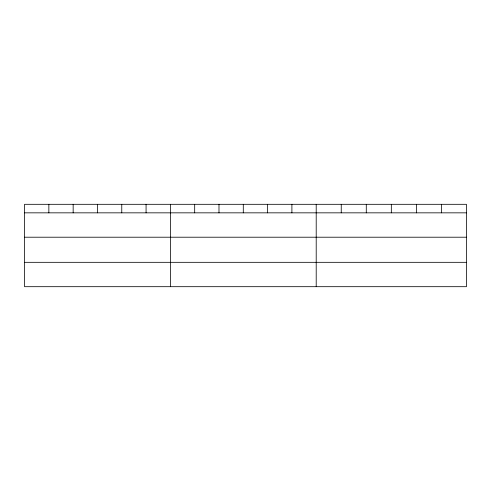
<?xml version="1.0" encoding="UTF-8"?>
<svg xmlns="http://www.w3.org/2000/svg" width="491" height="491" viewBox="0 0 491 491"><rect width="100%" height="100%" fill="white"/><g stroke="black" fill="none" stroke-linecap="round" stroke-linejoin="round"><path stroke-width="0.74" d="M466.45 237.208L466.45 204.311L24.55 204.311L24.55 286.689L466.45 286.689L466.45 237.208L24.55 237.208M24.55 212.842L466.45 212.842M24.55 262.323L466.45 262.323M441.409 204.311L441.409 212.842M416.368 204.311L416.368 212.842M391.327 204.311L391.327 212.842M366.286 204.311L366.286 212.842M341.245 204.311L341.245 212.842M316.204 204.311L316.204 286.689M291.9 204.311L291.9 212.842M267.595 204.311L267.595 212.842M243.29 204.311L243.29 212.842M218.986 204.311L218.986 212.842M194.681 204.311L194.681 212.842M170.377 204.311L170.377 286.689M146.072 204.311L146.072 212.842M121.768 204.311L121.768 212.842M97.464 204.311L97.464 212.842M73.159 204.311L73.159 212.842M48.854 204.311L48.854 212.842"/></g></svg>
